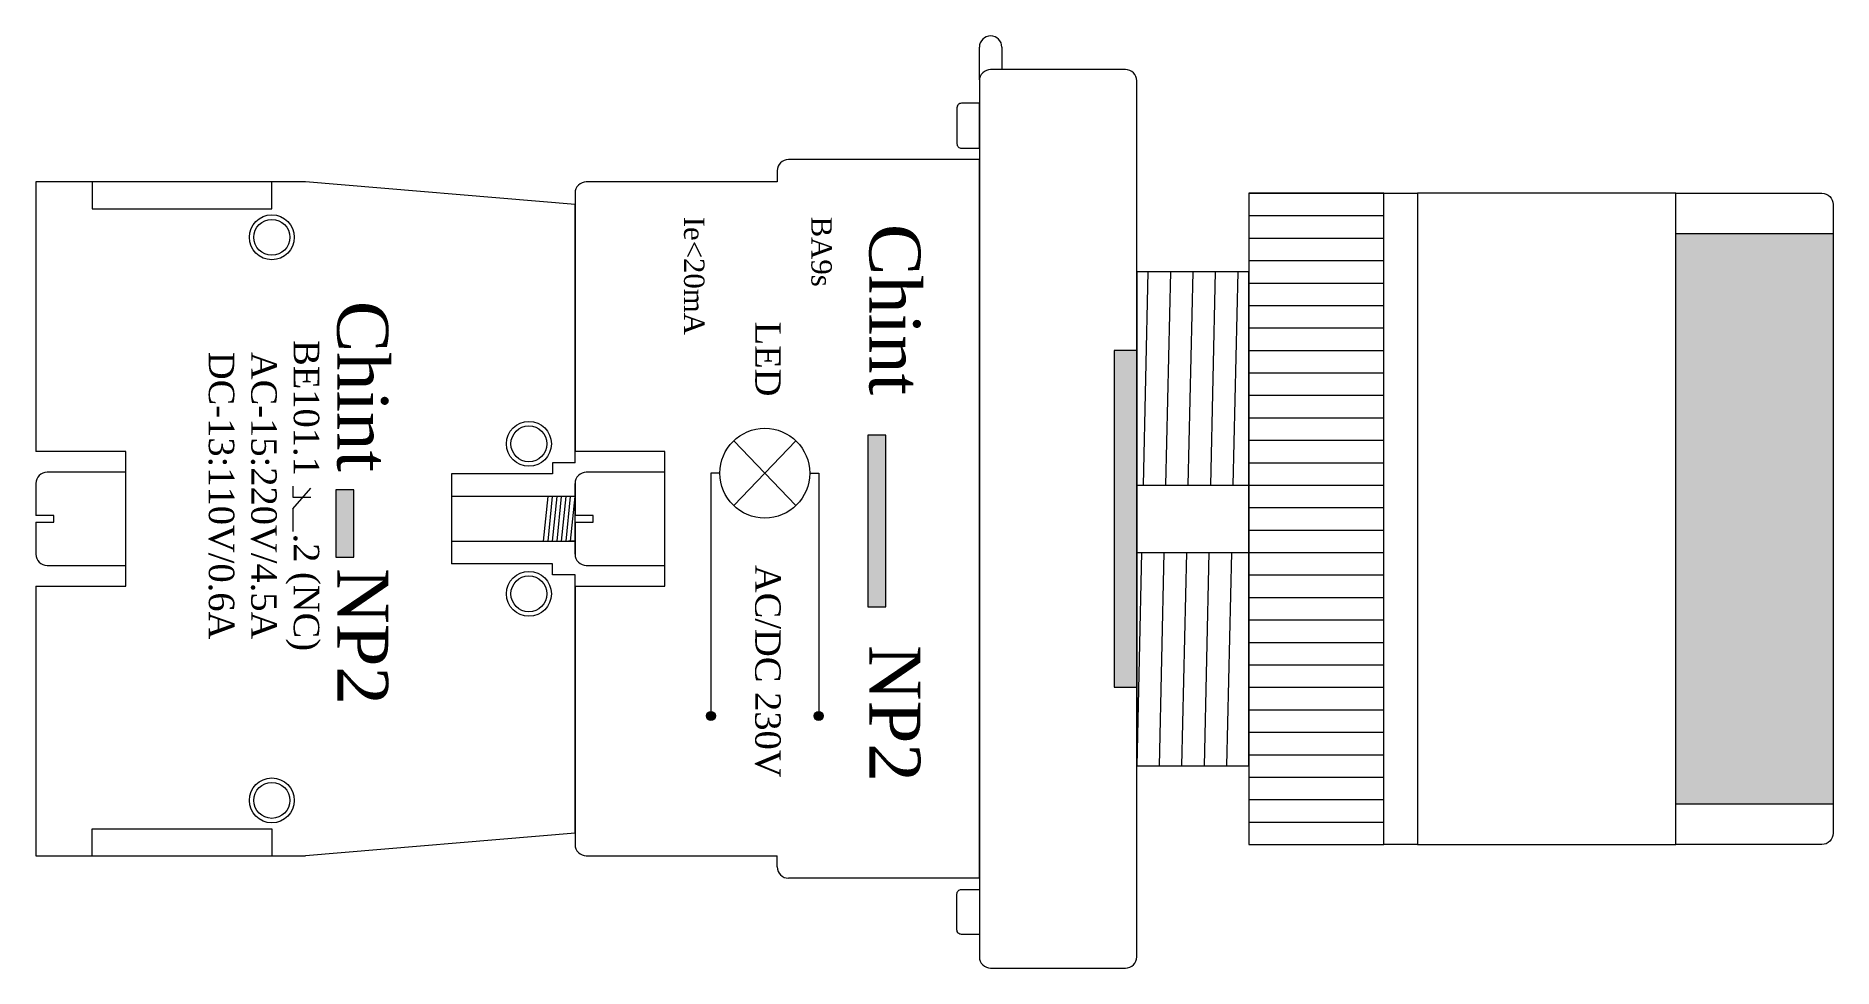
# Model space of a CAD drawing. Header units: millimetres. Extents: x 0 to 80, y 0 to 41.5.
import ezdxf

# ---------------------------------------------------------------- set-up
doc = ezdxf.new("R2010")
doc.units = ezdxf.units.MM
doc.layers.add('1-EMC-ACESS', color=4, linetype='Continuous')
doc.styles.add('ARIAL', font='arial.ttf')

# ---------------------------------------------------------------- blocks, each defined once
blk = doc.blocks.new('NBD')
at = {"lineweight": 9}
h = blk.add_hatch(color=7, dxfattribs=at)
h.set_gradient(color1=(244, 35, 16), color2=(245, 62, 46), one_color=1, tint=0.57, name='INVCYLINDER')
h.paths.add_polyline_path([(89058.102, 43556.437), (89065.102, 43556.437), (89065.102, 43531.037), (89058.102, 43531.037)])
h = blk.add_hatch(color=7, dxfattribs=at)
h.set_gradient(color1=(255, 255, 255), color2=(237, 237, 237), one_color=1, tint=0.93, name='INVCYLINDER')
h.paths.add_polyline_path([(89033.102, 43536.237), (89034.102, 43536.237), (89034.102, 43551.237), (89033.102, 43551.237)])
h = blk.add_hatch(color=7, dxfattribs=at)
h.set_gradient(color1=(255, 255, 255), color2=(237, 237, 237), one_color=1, tint=0.93, name='INVCYLINDER')
h.paths.add_polyline_path([(89022.136, 43547.457), (89022.136, 43539.826), (89022.936, 43539.826), (89022.936, 43547.457)])
h = blk.add_hatch(color=7, dxfattribs=at)
h.set_gradient(color1=(255, 255, 255), color2=(237, 237, 237), one_color=1, tint=0.93, name='INVCYLINDER')
h.paths.add_polyline_path([(88998.446, 43545.029), (88998.446, 43542.029), (88999.246, 43542.029), (88999.246, 43545.029)])
h = blk.add_hatch(color=7, dxfattribs=at)
h.set_gradient(color1=(255, 255, 255), one_color=1, tint=1, name='INVCYLINDER')
edge = h.paths.add_edge_path()
edge.add_arc((89015.148, 43534.964), 0.2, 0, 360)
h = blk.add_hatch(color=7, dxfattribs=at)
h.set_gradient(color1=(255, 255, 255), one_color=1, tint=1, name='INVCYLINDER')
edge = h.paths.add_edge_path()
edge.add_arc((89019.948, 43534.964), 0.2, 0, 360)
at = {"color": 7, "lineweight": 9}
for p, q in [((89027.602, 43565.237), (89027.602, 43565.237)), ((89027.104, 43563.285), (89027.102, 43564.737)), ((89028.102, 43564.737), (89028.102, 43563.737)), ((89018.102, 43559.237), (89018.102, 43558.737)), ((89027.102, 43559.737), (89018.602, 43559.737)), ((88987.602, 43558.737), (88987.602, 43557.537)), ((88995.602, 43557.537), (88995.602, 43558.737)), ((89009.102, 43557.737), (88997.102, 43558.737)), ((89039.102, 43558.237), (89045.102, 43558.237)), ((88987.602, 43557.537), (88995.602, 43557.537)), ((89039.102, 43557.237), (89045.102, 43557.237)), ((89039.102, 43556.237), (89045.102, 43556.237)), ((89039.102, 43555.237), (89045.102, 43555.237)), ((89034.602, 43554.737), (89034.386, 43545.237)), ((89035.602, 43554.737), (89035.386, 43545.237)), ((89036.602, 43554.737), (89036.386, 43545.237)), ((89037.602, 43554.737), (89037.386, 43545.237)), ((89038.602, 43554.737), (89038.386, 43545.237)), ((89039.102, 43554.237), (89045.102, 43554.237)), ((89039.102, 43553.237), (89045.102, 43553.237)), ((89039.102, 43552.237), (89045.102, 43552.237)), ((89039.102, 43551.237), (89045.102, 43551.237)), ((89039.102, 43550.237), (89045.102, 43550.237)), ((89039.102, 43549.237), (89045.102, 43549.237)), ((89039.102, 43548.237), (89045.102, 43548.237)), ((89016.162, 43547.211), (89018.935, 43544.328)), ((89018.935, 43547.211), (89016.162, 43544.328)), ((89039.102, 43547.237), (89045.102, 43547.237)), ((89008.102, 43545.737), (89003.602, 43545.737)), ((89003.602, 43545.737), (89003.602, 43541.737)), ((89009.102, 43546.237), (89008.102, 43546.237)), ((89008.102, 43546.237), (89008.102, 43545.737)), ((89015.548, 43545.769), (89015.148, 43545.769)), ((89015.148, 43545.769), (89015.148, 43534.964)), ((89019.548, 43545.769), (89019.948, 43545.769)), ((89019.948, 43545.769), (89019.948, 43534.964)), ((89039.102, 43546.237), (89045.102, 43546.237)), ((88996.541, 43545.195), (88996.541, 43544.695)), ((88996.541, 43544.184), (88997.345, 43545.102)), ((89034.102, 43545.237), (89034.602, 43545.237)), ((89034.102, 43545.237), (89039.102, 43545.237)), ((89039.102, 43545.237), (89045.102, 43545.237)), ((88996.541, 43544.695), (88997.341, 43544.695)), ((88996.541, 43544.184), (88996.541, 43543.173)), ((89007.702, 43542.737), (89007.902, 43544.737)), ((89007.902, 43542.737), (89008.102, 43544.737)), ((89008.102, 43542.737), (89008.302, 43544.737)), ((89008.302, 43542.737), (89008.502, 43544.737)), ((89008.502, 43542.737), (89008.702, 43544.737)), ((89008.702, 43542.737), (89008.902, 43544.737)), ((89008.902, 43542.737), (89009.102, 43544.737)), ((89039.102, 43544.237), (89045.102, 43544.237)), ((88985.902, 43543.887), (88985.102, 43543.887)), ((88985.102, 43543.587), (88985.902, 43543.587)), ((88985.902, 43543.587), (88985.902, 43543.887)), ((89009.902, 43543.887), (89009.102, 43543.887)), ((89009.102, 43543.587), (89009.902, 43543.587)), ((89009.902, 43543.587), (89009.902, 43543.887)), ((89039.102, 43543.237), (89045.102, 43543.237)), ((89009.102, 43542.737), (89008.802, 43542.737)), ((89009.102, 43542.737), (89008.902, 43542.737)), ((89008.102, 43541.737), (89003.602, 43541.737)), ((89008.102, 43541.237), (89008.102, 43541.737)), ((89034.318, 43542.237), (89034.102, 43532.737)), ((89034.102, 43542.237), (89034.602, 43542.237)), ((89034.102, 43542.237), (89039.102, 43542.237)), ((89035.318, 43542.237), (89035.102, 43532.737)), ((89036.318, 43542.237), (89036.102, 43532.737)), ((89037.318, 43542.237), (89037.102, 43532.737)), ((89038.318, 43542.237), (89038.102, 43532.737)), ((89039.102, 43542.237), (89045.102, 43542.237)), ((89009.102, 43541.237), (89008.102, 43541.237)), ((89009.102, 43540.737), (89009.102, 43541.237)), ((89039.102, 43541.237), (89045.102, 43541.237)), ((89039.102, 43540.237), (89045.102, 43540.237)), ((89039.102, 43539.237), (89045.102, 43539.237)), ((89039.102, 43538.237), (89045.102, 43538.237)), ((89039.102, 43537.237), (89045.102, 43537.237)), ((89039.102, 43536.237), (89045.102, 43536.237)), ((89039.102, 43535.237), (89045.102, 43535.237)), ((89039.102, 43534.237), (89045.102, 43534.237)), ((89039.102, 43533.237), (89045.102, 43533.237)), ((89039.102, 43532.237), (89045.102, 43532.237)), ((89039.102, 43531.237), (89045.102, 43531.237)), ((88987.602, 43528.737), (88987.602, 43529.937)), ((88987.602, 43529.937), (88995.602, 43529.937)), ((88995.602, 43529.937), (88995.602, 43528.737)), ((89009.102, 43529.737), (88997.102, 43528.737)), ((89039.102, 43530.237), (89045.102, 43530.237)), ((89039.102, 43529.237), (89045.102, 43529.237)), ((89018.102, 43528.237), (89018.102, 43528.737)), ((89027.102, 43527.737), (89018.602, 43527.737))]:
    blk.add_line(p, q, dxfattribs=at)
for points in [[(89027.602, 43523.737), (89033.602, 43523.737, 0.414214), (89034.102, 43524.237), (89034.102, 43563.237, 0.414214), (89033.602, 43563.737), (89027.602, 43563.737, 0.414214), (89027.102, 43563.237), (89027.102, 43524.237, 0.414214)], [(89026.302, 43560.237), (89027.102, 43560.237), (89027.102, 43562.237), (89026.302, 43562.237, 0.414214), (89026.102, 43562.037), (89026.102, 43560.437, 0.414214)], [(89058.102, 43558.237), (89064.602, 43558.237, -0.414214), (89065.102, 43557.737), (89065.102, 43529.737, -0.414214), (89064.602, 43529.237), (89058.102, 43529.237)], [(89026.302, 43527.237), (89027.102, 43527.237), (89027.102, 43525.237), (89026.302, 43525.237, -0.414214), (89026.102, 43525.437), (89026.102, 43527.037, -0.414214)]]:
    blk.add_lwpolyline(points, format="xyb", close=True, dxfattribs=at)
for points in [[(89027.102, 43527.737), (89027.102, 43559.737), (89018.602, 43559.737)], [(88997.102, 43558.737), (88985.102, 43558.737), (88985.102, 43546.737)], [(89009.102, 43546.237), (89009.102, 43557.737)], [(88985.102, 43540.737), (88989.102, 43540.737), (88989.102, 43546.737), (88985.102, 43546.737)], [(89009.102, 43540.737), (89013.102, 43540.737), (89013.102, 43546.737), (89009.102, 43546.737)], [(88985.102, 43545.313), (88985.102, 43543.887)], [(88985.102, 43545.313), (88985.102, 43543.887)], [(89009.102, 43545.313), (89009.102, 43543.887)], [(89009.102, 43542.161), (89009.102, 43545.313)], [(88985.102, 43543.587), (88985.102, 43542.161)], [(88985.102, 43543.587), (88985.102, 43542.161)], [(89009.102, 43543.587), (89009.102, 43542.161)], [(89009.102, 43529.737), (89009.102, 43541.237)], [(88985.102, 43540.737), (88985.102, 43528.737), (88997.102, 43528.737)]]:
    blk.add_lwpolyline(points, dxfattribs=at)
for points in [[(89018.102, 43558.737), (89009.602, 43558.737, 0.414214), (89009.102, 43558.237), (89009.102, 43546.737)], [(88985.102, 43543.587), (88985.102, 43542.161, 0.414214), (88985.602, 43541.661), (88989.102, 43541.661), (88989.102, 43545.813), (88985.602, 43545.813, 0.414214), (88985.102, 43545.313), (88985.102, 43543.887)], [(89009.102, 43543.587), (89009.102, 43542.161, 0.414214), (89009.602, 43541.661), (89013.102, 43541.661), (89013.102, 43545.813), (89009.602, 43545.813, 0.414214), (89009.102, 43545.313), (89009.102, 43543.887)], [(89009.102, 43540.737), (89009.102, 43529.237, 0.414214), (89009.602, 43528.737), (89018.102, 43528.737)]]:
    blk.add_lwpolyline(points, format="xyb", dxfattribs=at)
for points in [[(89039.102, 43529.237), (89045.102, 43529.237), (89045.102, 43558.237), (89039.102, 43558.237)], [(89045.102, 43558.237), (89046.602, 43558.237), (89046.602, 43529.237), (89045.102, 43529.237)], [(89046.602, 43529.237), (89058.102, 43529.237), (89058.102, 43558.237), (89046.602, 43558.237)], [(89058.102, 43556.437), (89065.102, 43556.437), (89065.102, 43531.037), (89058.102, 43531.037)], [(89034.102, 43532.737), (89039.102, 43532.737), (89039.102, 43554.737), (89034.102, 43554.737)], [(89033.102, 43536.237), (89034.102, 43536.237), (89034.102, 43551.237), (89033.102, 43551.237)], [(89022.136, 43547.457), (89022.136, 43539.826), (89022.936, 43539.826), (89022.936, 43547.457)], [(88998.446, 43545.029), (88998.446, 43542.029), (88999.246, 43542.029), (88999.246, 43545.029)], [(89003.602, 43542.737), (89009.102, 43542.737), (89009.102, 43544.737), (89003.602, 43544.737)]]:
    blk.add_lwpolyline(points, close=True, dxfattribs=at)
for centre, radius in [((88995.602, 43556.271), 1), ((88995.602, 43556.271), 0.8), ((89007.048, 43547.076), 1), ((89007.048, 43547.076), 0.8), ((89017.548, 43545.769), 2), ((89007.048, 43540.398), 1), ((89007.048, 43540.398), 0.8), ((89015.148, 43534.964), 0.2), ((89019.948, 43534.964), 0.2), ((88995.602, 43531.203), 1), ((88995.602, 43531.203), 0.8)]:
    blk.add_circle(centre, radius, dxfattribs=at)
for centre, start, end in [((89027.602, 43564.737), 90, 180), ((89027.602, 43564.737), 0, 90), ((89018.602, 43559.237), 90, 180), ((89018.602, 43528.237), 180, 270)]:
    blk.add_arc(centre, 0.5, start, end, dxfattribs=at)
at = {"layer": '1-EMC-ACESS', "color": 1, "linetype": 'ByBlock', "lineweight": 9, "attachment_point": 2, "rotation": 270, "style": 'ARIAL'}
for s, insert, char_height, width in [('{\\fTimes New Roman|b0|i0|c0|p18;\\C7;Ie<20mA}', (89014.86, 43554.556), 0.9072, 13.89466), ('{\\fTimes New Roman|b0|i0|c0|p18;\\C7;BA9s}', (89020.53, 43555.631), 0.9072, 13.89466), ('{\\fTimes New Roman|b0|i0|c0|p18;\\C7;Chint             NP2}', (89024.476, 43544.447), 2.268, 34.73666), ('{\\fTimes New Roman|b0|i0|c0|p18;\\C7;Chint     NP2}', (89000.786, 43544.447), 2.268, 34.73666), ('{\\fTimes New Roman|b0|i0|c0|p18;\\C7;LED}', (89018.255, 43550.85), 1.134, 17.36833), ('{\\fTimes New Roman|b0|i0|c0|p18;\\C7;BE101.1      .2 (NC)\\PAC-15:220V/4.5A\\PDC-13:110V/0.6A}', (88997.713, 43544.772), 1.134, 17.36833), ('{\\fTimes New Roman|b0|i0|c0|p18;\\C7;AC/DC 230V}', (89018.255, 43536.953), 1.134, 17.36833)]:
    blk.add_mtext(s, dxfattribs=dict(at, insert=insert, char_height=char_height, width=width))

msp = doc.modelspace()

# ---------------------------------------------------------------- block references
at = {"color": 7, "lineweight": 9}
msp.add_blockref('NBD', (-88985.102, -43523.737), dxfattribs=at)

doc.saveas('drawing.dxf')
